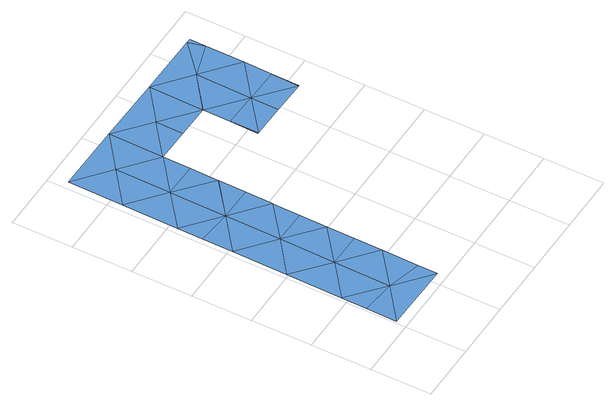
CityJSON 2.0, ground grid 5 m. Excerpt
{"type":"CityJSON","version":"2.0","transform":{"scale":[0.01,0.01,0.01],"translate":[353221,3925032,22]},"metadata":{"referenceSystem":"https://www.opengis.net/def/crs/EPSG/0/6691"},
"CityObjects":{
"waterbody1":{"type":"WaterBody","attributes":{"name":"3","class":"1140","function":"1","WaterBodyRiverFloodingRiskAttribute.description":"6","WaterBodyRiverFloodingRiskAttribute.rankOrg":"1","WaterBodyRiverFloodingRiskAttribute.adminType":"2","WaterBodyRiverFloodingRiskAttribute.scale":"L2"},"geometry":[{"type":"MultiSurface","lod":"1","boundaries":[[[0,1,2]],[[3,4,5]],[[6,7,8]],[[3,9,4]],[[10,3,11]],[[8,7,11]],[[11,7,10]],[[12,13,14]],[[15,14,13]],[[14,16,17]],[[17,18,12]],[[17,12,14]],[[19,20,21]],[[22,20,11]],[[5,22,11]],[[21,23,24]],[[20,23,21]],[[3,5,11]],[[8,11,25]],[[25,11,20]],[[20,26,25]],[[19,27,28]],[[26,20,19]],[[28,26,19]],[[29,26,28]],[[16,30,17]],[[14,31,16]],[[32,31,14]],[[14,33,32]],[[6,34,7]],[[23,20,22]],[[15,35,14]],[[36,37,27]],[[36,18,37]],[[35,15,38]],[[39,2,40]],[[39,0,2]],[[0,39,41]],[[37,42,27]],[[18,17,37]],[[33,14,35]],[[39,40,43]],[[41,44,0]],[[45,0,44]],[[39,46,41]],[[39,47,46]],[[37,17,42]],[[42,29,28]],[[27,42,28]],[[30,42,17]],[[43,47,39]],[[0,35,38]],[[0,45,35]],[[35,45,48]],[[48,49,35]],[[49,33,35]]]}]}
},
"vertices":[
[320,783,91],[38,1019,91],[31,555,91],[1757,1913,91],[1760,1915,91],[1763,2146,91],[1188,1925,91],[1190,1923,91],[1192,2156,91],[1760,1913,91],[1474,1918,91],[1477,2151,91],[53,1941,91],[50,1731,91],[335,1704,91],[46,1475,91],[625,1932,91],[343,2170,91],[61,2407,91],[1203,2843,91],[1485,2611,91],[1735,2835,91],[1767,2379,91],[1772,2701,91],[1775,2834,91],[1195,2384,91],[1195,2389,91],[640,2853,91],[918,2621,91],[914,2393,91],[629,2165,91],[625,1930,91],[621,1699,91],[618,1471,91],[1188,1923,91],[328,1243,91],[68,2862,91],[351,2630,91],[38,1021,91],[313,317,91],[27,344,91],[602,545,91],[633,2398,91],[23,89,91],[606,778,91],[610,1010,91],[597,241,91],[595,80,91],[614,1239,91],[617,1466,91]
]}
